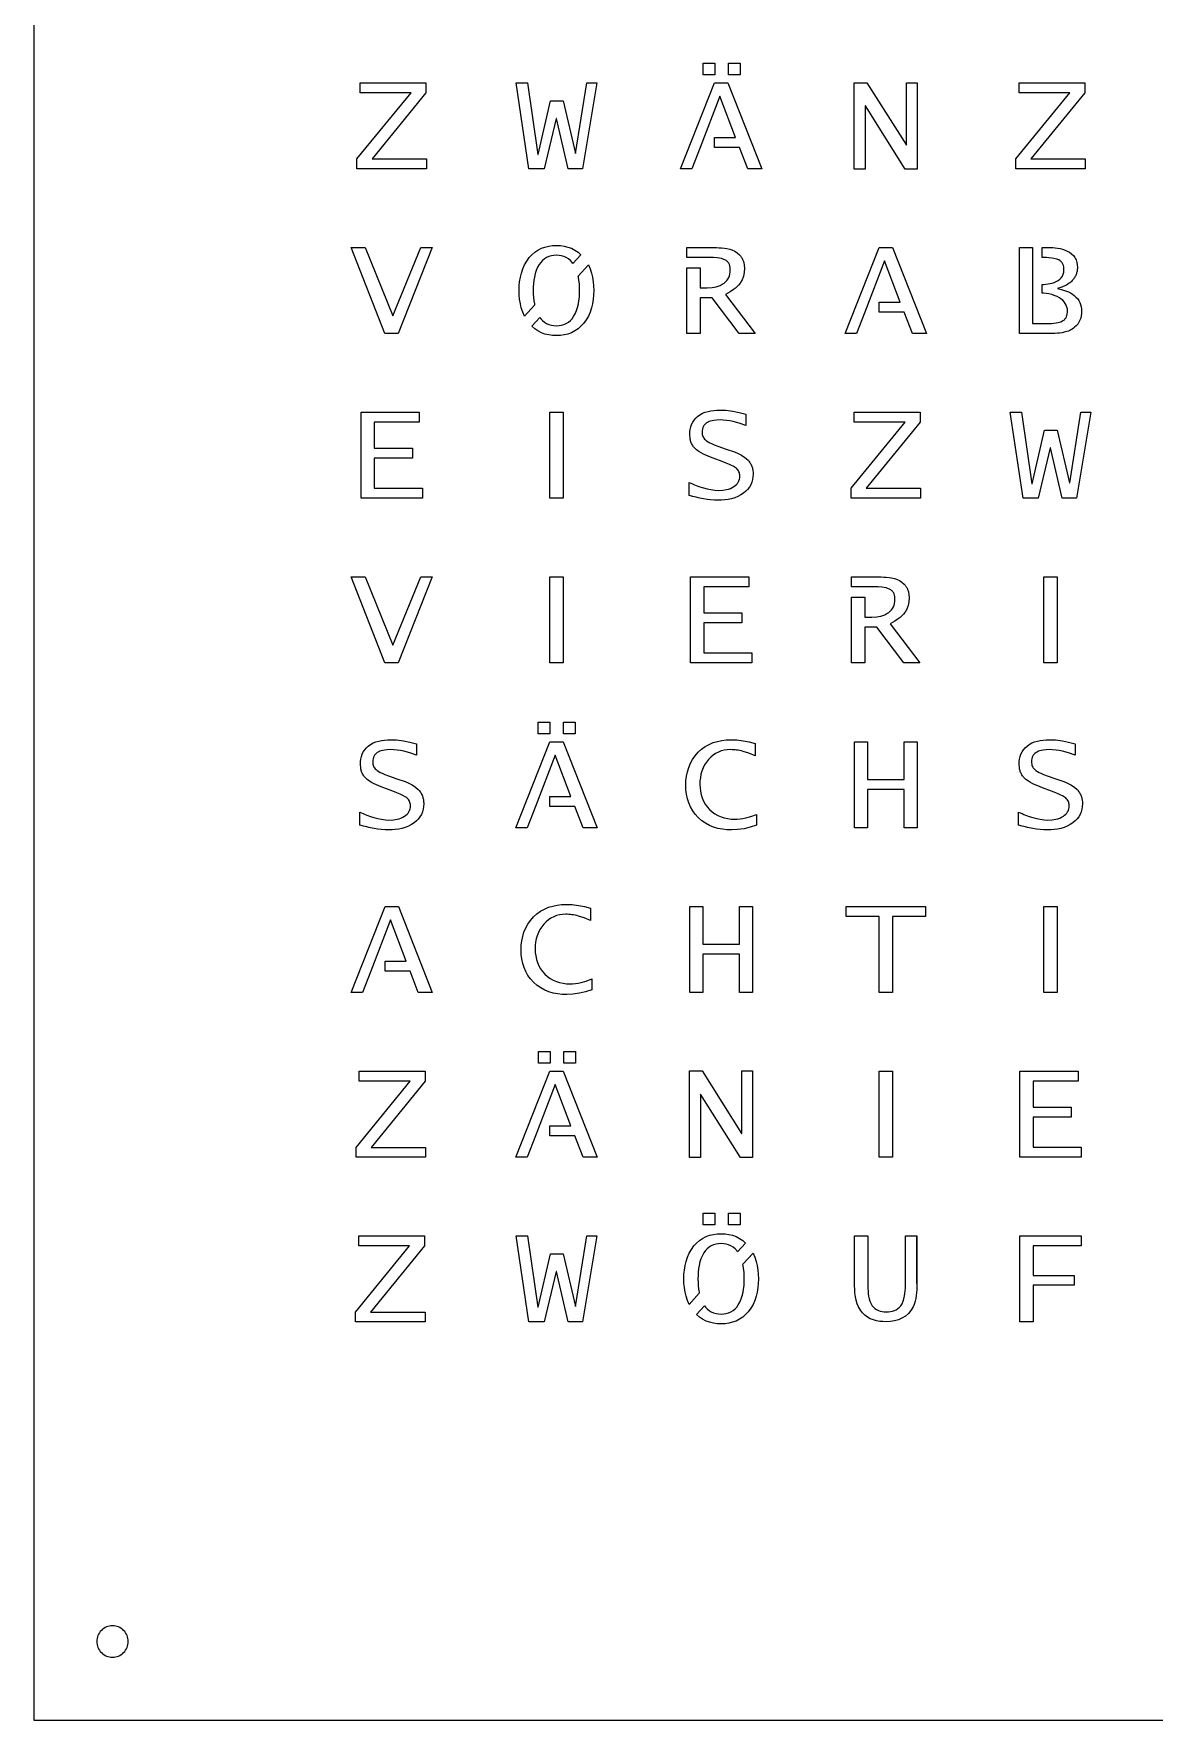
# Model space of a CAD drawing. Extents: x -337 to 6273, y 368 to 2065.
# Drawn here: x 648.7 to 862.1, y 1420 to 1741.2 of the extents above; entities that cross this region are included whole.
import ezdxf

# ---------------------------------------------------------------- set-up
doc = ezdxf.new("R2010")
doc.units = 0
doc.header["$LTSCALE"] = 100
doc.layers.add('EBENE_1', color=1, linetype='CONTINUOUS')

msp = doc.modelspace()

# ---------------------------------------------------------------- linework, layer by layer
at = {"layer": 'EBENE_1', "color": 7}
for points in [[(648.685608, 1869.973046), (648.685608, 1419.973046)], [(816.889435, 1503.149699), (816.889435, 1512.233295), (816.889435, 1503.149699), (816.887766, 1502.858844), (816.882939, 1502.583448), (816.874088, 1502.292115), (816.861917, 1502.017989), (816.820034, 1501.413652), (816.763933, 1500.892073), (816.668007, 1500.281377), (816.557168, 1499.78182), (816.365562, 1499.175273), (816.16083, 1498.72694), (815.732083, 1498.044377), (815.26138, 1497.479136), (814.683247, 1496.96325), (814.039064, 1496.54887), (813.362402, 1496.247342), (812.592986, 1496.028058), (811.875933, 1495.916672), (811.060596, 1495.876433), (810.398994, 1495.897067), (809.808962, 1495.954579), (809.158224, 1496.069948), (808.587255, 1496.226436), (807.980437, 1496.465554), (807.45334, 1496.752911), (806.945548, 1497.127145), (806.50362, 1497.563729), (806.108539, 1498.088469), (805.760578, 1498.718174), (805.518502, 1499.316888), (805.313891, 1500.019283), (805.185803, 1500.652787), (805.090923, 1501.376876), (805.044036, 1502.026831), (805.027237, 1502.75344), (805.027237, 1512.233295), (807.545397, 1512.233295), (807.545397, 1502.715093), (807.554027, 1502.196469), (807.578048, 1501.734185), (807.627464, 1501.212772), (807.693804, 1500.761276), (807.804826, 1500.242093), (807.934168, 1499.811924), (808.141802, 1499.319866), (808.369871, 1498.937852), (808.613479, 1498.640994), (808.89043, 1498.390551), (809.196712, 1498.186801), (809.548293, 1498.019018), (809.88883, 1497.906722), (810.279136, 1497.824094), (810.633984, 1497.783044), (811.035031, 1497.768249), (811.452744, 1497.78265), (811.822096, 1497.822583), (812.230662, 1497.903503), (812.585738, 1498.013175), (812.958347, 1498.180242), (813.279766, 1498.381968), (813.576802, 1498.637028), (813.834407, 1498.937852), (814.072114, 1499.322853), (814.288668, 1499.822861), (814.422665, 1500.259416), (814.537816, 1500.788845), (814.606238, 1501.248002), (814.657248, 1501.779757), (814.681953, 1502.250245), (814.690838, 1502.779005), (814.690838, 1512.233295), (816.889435, 1512.233295)], [(648.685608, 1419.973046), (1098.685608, 1419.973046)]]:
    msp.add_lwpolyline(points, dxfattribs=at)
for points in [[(776.181658, 1733.38359), (776.181658, 1735.594969), (778.393037, 1735.594969), (778.393037, 1733.38359), (776.181658, 1733.38359)], [(780.98345, 1733.38359), (780.98345, 1735.594969), (783.19483, 1735.594969), (783.19483, 1733.38359), (780.98345, 1733.38359)], [(717.129469, 1731.863955), (723.386522, 1731.863955), (723.386522, 1729.972139), (713.10936, 1717.355771), (723.488783, 1717.355771), (723.488783, 1715.463955), (710.24607, 1715.463955), (710.24607, 1717.355771), (720.536016, 1729.972139), (710.872415, 1729.972139), (710.872415, 1731.863955), (717.129469, 1731.863955)], [(742.996612, 1715.463955), (740.555147, 1731.863955), (742.702614, 1731.863955), (744.69669, 1718.237767), (744.741429, 1718.237767), (747.099808, 1728.399887), (749.528491, 1728.399887), (751.854913, 1718.391157), (751.88687, 1718.391157), (753.989598, 1731.863955), (755.906979, 1731.863955), (753.209863, 1715.463955), (750.474399, 1715.463955), (748.211889, 1725.089209), (748.186324, 1725.089209), (745.911032, 1715.463955), (742.996612, 1715.463955)], [(787.321745, 1715.463955), (784.655986, 1715.463955), (783.107701, 1719.567151), (778.314064, 1719.567151), (778.314064, 1721.452665), (782.35413, 1721.452665), (779.34544, 1729.294664), (775.612938, 1719.567151), (774.038688, 1715.463955), (771.867653, 1715.463955), (778.335619, 1731.863955), (780.85378, 1731.863955), (787.321745, 1715.463955)], [(804.963324, 1715.43839), (804.963324, 1731.88952), (807.35306, 1731.88952), (814.869793, 1719.973596), (814.895358, 1719.973596), (814.895358, 1731.88952), (816.953347, 1731.88952), (816.953347, 1715.43839), (814.627324, 1715.43839), (807.059661, 1727.464564), (807.021313, 1727.464564), (807.021313, 1715.43839), (804.963324, 1715.43839)], [(842.584014, 1731.863955), (848.841068, 1731.863955), (848.841068, 1729.972139), (838.563905, 1717.355771), (848.943328, 1717.355771), (848.943328, 1715.463955), (835.700616, 1715.463955), (835.700616, 1717.355771), (845.990561, 1729.972139), (836.32696, 1729.972139), (836.32696, 1731.863955), (842.584014, 1731.863955)], [(715.531651, 1684.100319), (709.165946, 1700.500319), (711.825913, 1700.500319), (717.065556, 1687.462127), (722.423638, 1700.500319), (724.568908, 1700.500319), (718.062594, 1684.100319), (715.531651, 1684.100319)], [(751.195837, 1697.666821), (750.879548, 1698.005831), (750.500821, 1698.320657), (750.095974, 1698.572667), (749.66265, 1698.765461), (749.187591, 1698.904179), (748.731241, 1698.978376), (748.224672, 1699.004762), (747.718394, 1698.978398), (747.262642, 1698.904295), (746.787923, 1698.76559), (746.355322, 1698.572863), (745.951239, 1698.320809), (745.573586, 1698.005956), (745.258482, 1697.666909), (744.958733, 1697.259945), (744.655353, 1696.731639), (744.385857, 1696.109994), (744.198717, 1695.533086), (744.0407, 1694.869643), (743.93992, 1694.269481), (743.865545, 1693.594489), (743.828034, 1692.982573), (743.814695, 1692.30671), (743.828002, 1691.629026), (743.865413, 1691.015695), (743.939656, 1690.338787), (744.040232, 1689.737302), (744.081405, 1689.540734), (742.145046, 1687.43606), (741.817503, 1688.175596), (741.54579, 1688.995383), (741.360795, 1689.774902), (741.225465, 1690.635985), (741.155203, 1691.433209), (741.130362, 1692.30671), (741.155267, 1693.178557), (741.225726, 1693.974562), (741.361285, 1694.833683), (741.546631, 1695.611915), (741.818462, 1696.429591), (742.146254, 1697.167931), (742.567968, 1697.899928), (743.055832, 1698.563764), (743.567785, 1699.119991), (744.10613, 1699.588084), (744.714877, 1700.002301), (745.366457, 1700.337434), (746.037613, 1700.586405), (746.768824, 1700.766254), (747.466119, 1700.862557), (748.231063, 1700.896578), (748.996304, 1700.86253), (749.693844, 1700.766152), (750.425037, 1700.586244), (751.096178, 1700.337211), (751.747635, 1700.002071), (752.356278, 1699.587866), (752.894474, 1699.119861), (751.361857, 1697.454025), (751.195837, 1697.666821)], [(818.685382, 1684.100319), (816.019623, 1684.100319), (814.471337, 1688.203514), (809.6777, 1688.203514), (809.6777, 1690.089029), (813.717767, 1690.089029), (810.709076, 1697.931028), (806.976574, 1688.203514), (805.402324, 1684.100319), (803.23129, 1684.100319), (809.699255, 1700.500319), (812.217416, 1700.500319), (818.685382, 1684.100319)], [(750.501164, 1686.280227), (750.879782, 1686.59503), (751.195949, 1686.933951), (751.497002, 1687.340693), (751.802282, 1687.869669), (752.073503, 1688.492884), (752.261613, 1689.071054), (752.420482, 1689.736537), (752.52169, 1690.338196), (752.596394, 1691.015269), (752.634041, 1691.628797), (752.647431, 1692.30671), (752.634004, 1692.982909), (752.596245, 1693.59511), (752.52139, 1694.270315), (752.419955, 1694.870686), (752.379537, 1695.061966), (754.316061, 1697.167555), (754.643791, 1696.429262), (754.915571, 1695.611645), (755.100894, 1694.833417), (755.236431, 1693.974302), (755.306868, 1693.178415), (755.331764, 1692.30671), (755.306915, 1691.433067), (755.23663, 1690.635725), (755.101279, 1689.774636), (754.916261, 1688.995113), (754.644495, 1688.175266), (754.31689, 1687.435683), (753.894636, 1686.701682), (753.406294, 1686.036874), (752.894341, 1685.480647), (752.355996, 1685.012554), (751.747249, 1684.598337), (751.095669, 1684.263203), (750.424513, 1684.014233), (749.693302, 1683.834384), (748.996007, 1683.738081), (748.231063, 1683.70406), (747.465822, 1683.738108), (746.768282, 1683.834486), (746.037089, 1684.014394), (745.365948, 1684.263427), (744.714491, 1684.598567), (744.105848, 1685.012772), (743.567652, 1685.480777), (745.096077, 1687.142638), (745.258593, 1686.933594), (745.573821, 1686.594457), (745.951583, 1686.279581), (746.355791, 1686.027526), (746.78832, 1685.834901), (747.262956, 1685.696273), (747.718567, 1685.622222), (748.224672, 1685.595876), (748.731414, 1685.62228), (749.187904, 1685.696528), (749.663046, 1685.835322), (750.096442, 1686.028219), (750.501164, 1686.280227)], [(711.032197, 1652.736682), (711.032197, 1669.136682), (722.11466, 1669.136682), (722.11466, 1667.244866), (713.550357, 1667.244866), (713.550357, 1662.272458), (720.810841, 1662.272458), (720.810841, 1660.380642), (713.550357, 1660.380642), (713.550357, 1654.628499), (722.702657, 1654.628499), (722.702657, 1652.736682), (711.032197, 1652.736682)], [(749.490143, 1652.754864), (746.971983, 1652.754864), (746.971983, 1669.118501), (749.490143, 1669.118501), (749.490143, 1652.754864)], [(811.220378, 1669.136682), (817.477432, 1669.136682), (817.477432, 1667.244866), (807.200269, 1654.628499), (817.579692, 1654.628499), (817.579692, 1652.736682), (804.33698, 1652.736682), (804.33698, 1654.628499), (814.626925, 1667.244866), (804.963324, 1667.244866), (804.963324, 1669.136682), (811.220378, 1669.136682)], [(837.087522, 1652.736682), (834.646056, 1669.136682), (836.793523, 1669.136682), (838.7876, 1655.510494), (838.832338, 1655.510494), (841.190717, 1665.672614), (843.6194, 1665.672614), (845.945822, 1655.663884), (845.977779, 1655.663884), (848.080507, 1669.136682), (849.997888, 1669.136682), (847.300772, 1652.736682), (844.565308, 1652.736682), (842.302798, 1662.361936), (842.277233, 1662.361936), (840.001941, 1652.736682), (837.087522, 1652.736682)], [(715.531651, 1621.373046), (709.165946, 1637.773046), (711.825913, 1637.773046), (717.065556, 1624.734854), (722.423638, 1637.773046), (724.568908, 1637.773046), (718.062594, 1621.373046), (715.531651, 1621.373046)], [(749.490143, 1621.391228), (746.971983, 1621.391228), (746.971983, 1637.754864), (749.490143, 1637.754864), (749.490143, 1621.391228)], [(773.759469, 1621.373046), (773.759469, 1637.773046), (784.841932, 1637.773046), (784.841932, 1635.88123), (776.27763, 1635.88123), (776.27763, 1630.908822), (783.538113, 1630.908822), (783.538113, 1629.017006), (776.27763, 1629.017006), (776.27763, 1623.264862), (785.429929, 1623.264862), (785.429929, 1621.373046), (773.759469, 1621.373046)], [(843.581052, 1621.391228), (841.062892, 1621.391228), (841.062892, 1637.754864), (843.581052, 1637.754864), (843.581052, 1621.391228)], [(744.769931, 1607.873602), (744.769931, 1610.084982), (746.981311, 1610.084982), (746.981311, 1607.873602), (744.769931, 1607.873602)], [(749.571724, 1607.873602), (749.571724, 1610.084982), (751.783104, 1610.084982), (751.783104, 1607.873602), (749.571724, 1607.873602)], [(755.958109, 1589.945773), (753.29235, 1589.945773), (751.744065, 1594.048969), (746.950428, 1594.048969), (746.950428, 1595.934483), (750.990494, 1595.934483), (747.981803, 1603.776483), (744.249301, 1594.048969), (742.675052, 1589.945773), (740.504017, 1589.945773), (746.971983, 1606.345773), (749.490143, 1606.345773), (755.958109, 1589.945773)], [(804.969715, 1589.945773), (804.969715, 1606.345773), (807.487876, 1606.345773), (807.487876, 1599.174768), (814.428796, 1599.174768), (814.428796, 1606.345773), (816.946956, 1606.345773), (816.946956, 1589.945773), (814.428796, 1589.945773), (814.428796, 1597.282952), (807.487876, 1597.282952), (807.487876, 1589.945773), (804.969715, 1589.945773)], [(724.594473, 1558.582137), (721.928714, 1558.582137), (720.380428, 1562.685333), (715.586791, 1562.685333), (715.586791, 1564.570847), (719.626858, 1564.570847), (716.618167, 1572.412846), (712.885665, 1562.685333), (711.311415, 1558.582137), (709.140381, 1558.582137), (715.608346, 1574.982137), (718.126507, 1574.982137), (724.594473, 1558.582137)], [(773.606079, 1558.582137), (773.606079, 1574.982137), (776.124239, 1574.982137), (776.124239, 1567.811132), (783.065159, 1567.811132), (783.065159, 1574.982137), (785.58332, 1574.982137), (785.58332, 1558.582137), (783.065159, 1558.582137), (783.065159, 1565.919315), (776.124239, 1565.919315), (776.124239, 1558.582137), (773.606079, 1558.582137)], [(809.692864, 1558.582137), (809.692864, 1573.090321), (803.391071, 1573.090321), (803.391071, 1574.982137), (818.5256, 1574.982137), (818.5256, 1573.090321), (812.211025, 1573.090321), (812.211025, 1558.582137), (809.692864, 1558.582137)], [(843.581052, 1558.600319), (841.062892, 1558.600319), (841.062892, 1574.963955), (843.581052, 1574.963955), (843.581052, 1558.600319)], [(744.834684, 1545.138886), (744.834684, 1547.350266), (747.046063, 1547.350266), (747.046063, 1545.138886), (744.834684, 1545.138886)], [(749.636477, 1545.138886), (749.636477, 1547.350266), (751.847856, 1547.350266), (751.847856, 1545.138886), (749.636477, 1545.138886)], [(716.867427, 1543.600319), (723.204704, 1543.600319), (723.204704, 1541.708503), (712.927541, 1529.092135), (723.306965, 1529.092135), (723.306965, 1527.200319), (710.064252, 1527.200319), (710.064252, 1529.092135), (720.354198, 1541.708503), (710.690597, 1541.708503), (710.690597, 1543.600319), (716.867427, 1543.600319)], [(755.958109, 1527.218501), (753.29235, 1527.218501), (751.744065, 1531.321696), (746.950428, 1531.321696), (746.950428, 1533.207211), (750.990494, 1533.207211), (747.981803, 1541.04921), (744.249301, 1531.321696), (742.675052, 1527.218501), (740.504017, 1527.218501), (746.971983, 1543.618501), (749.490143, 1543.618501), (755.958109, 1527.218501)], [(773.599688, 1527.192936), (773.599688, 1543.644066), (775.989424, 1543.644066), (783.506157, 1531.728141), (783.531722, 1531.728141), (783.531722, 1543.644066), (785.589711, 1543.644066), (785.589711, 1527.192936), (783.263688, 1527.192936), (775.696024, 1539.21911), (775.657677, 1539.21911), (775.657677, 1527.192936), (773.599688, 1527.192936)], [(812.217416, 1527.236682), (809.699255, 1527.236682), (809.699255, 1543.600319), (812.217416, 1543.600319), (812.217416, 1527.236682)], [(836.486742, 1527.218501), (836.486742, 1543.618501), (847.569205, 1543.618501), (847.569205, 1541.726685), (839.004903, 1541.726685), (839.004903, 1536.754276), (846.265386, 1536.754276), (846.265386, 1534.86246), (839.004903, 1534.86246), (839.004903, 1529.110317), (848.157202, 1529.110317), (848.157202, 1527.218501), (836.486742, 1527.218501)], [(776.179022, 1514.367356), (776.179022, 1516.578736), (778.390402, 1516.578736), (778.390402, 1514.367356), (776.179022, 1514.367356)], [(780.980815, 1514.367356), (780.980815, 1516.578736), (783.192195, 1516.578736), (783.192195, 1514.367356), (780.980815, 1514.367356)], [(716.867427, 1512.236682), (723.12448, 1512.236682), (723.12448, 1510.344866), (712.847318, 1497.728499), (723.226741, 1497.728499), (723.226741, 1495.836682), (709.984028, 1495.836682), (709.984028, 1497.728499), (720.273974, 1510.344866), (710.610373, 1510.344866), (710.610373, 1512.236682), (716.867427, 1512.236682)], [(742.996612, 1495.854864), (740.555147, 1512.254864), (742.702614, 1512.254864), (744.69669, 1498.628676), (744.741429, 1498.628676), (747.099808, 1508.790796), (749.528491, 1508.790796), (751.854913, 1498.782066), (751.88687, 1498.782066), (753.989598, 1512.254864), (755.906979, 1512.254864), (753.209863, 1495.854864), (750.474399, 1495.854864), (748.211889, 1505.480118), (748.186324, 1505.480118), (745.911032, 1495.854864), (742.996612, 1495.854864)], [(782.559473, 1509.421366), (782.243184, 1509.760376), (781.864458, 1510.075203), (781.459611, 1510.327212), (781.026287, 1510.520007), (780.551228, 1510.658725), (780.094878, 1510.732922), (779.588308, 1510.759307), (779.08203, 1510.732943), (778.626279, 1510.658841), (778.151559, 1510.520136), (777.718958, 1510.327409), (777.314876, 1510.075354), (776.937222, 1509.760501), (776.622118, 1509.421455), (776.322369, 1509.01449), (776.018989, 1508.486185), (775.749493, 1507.86454), (775.562353, 1507.287632), (775.404337, 1506.624189), (775.303556, 1506.024027), (775.229181, 1505.349035), (775.19167, 1504.737118), (775.178331, 1504.061256), (775.191638, 1503.383572), (775.22905, 1502.77024), (775.303292, 1502.093332), (775.403868, 1501.491847), (775.445042, 1501.295279), (773.508682, 1499.190606), (773.18114, 1499.930142), (772.909426, 1500.749928), (772.724431, 1501.529448), (772.589102, 1502.39053), (772.518839, 1503.187754), (772.493998, 1504.061256), (772.518903, 1504.933102), (772.589363, 1505.729108), (772.724921, 1506.588228), (772.910267, 1507.36646), (773.182098, 1508.184136), (773.509891, 1508.922476), (773.931604, 1509.654474), (774.419468, 1510.318309), (774.931422, 1510.874536), (775.469766, 1511.342629), (776.078514, 1511.756846), (776.730093, 1512.09198), (777.401249, 1512.34095), (778.132461, 1512.520799), (778.829755, 1512.617102), (779.594699, 1512.651123), (780.35994, 1512.617075), (781.05748, 1512.520697), (781.788673, 1512.34079), (782.459814, 1512.091757), (783.111272, 1511.756617), (783.719914, 1511.342411), (784.258111, 1510.874407), (782.725494, 1509.20857), (782.559473, 1509.421366)], [(836.486742, 1495.854864), (836.486742, 1512.254864), (848.157202, 1512.254864), (848.157202, 1510.363048), (839.004903, 1510.363048), (839.004903, 1504.713165), (846.815035, 1504.713165), (846.815035, 1502.821349), (839.004903, 1502.821349), (839.004903, 1495.854864), (836.486742, 1495.854864)], [(781.8648, 1498.034773), (782.243419, 1498.349576), (782.559585, 1498.688496), (782.860639, 1499.095238), (783.165918, 1499.624214), (783.43714, 1500.247429), (783.62525, 1500.825599), (783.784118, 1501.491083), (783.885326, 1502.092741), (783.96003, 1502.769815), (783.997677, 1503.383343), (784.011067, 1504.061256), (783.997641, 1504.737454), (783.959882, 1505.349655), (783.885026, 1506.02486), (783.783591, 1506.625232), (783.743173, 1506.816512), (785.679698, 1508.922101), (786.007428, 1508.183808), (786.279207, 1507.36619), (786.46453, 1506.587962), (786.600067, 1505.728848), (786.670504, 1504.93296), (786.695401, 1504.061256), (786.670551, 1503.187612), (786.600266, 1502.39027), (786.464915, 1501.529181), (786.279897, 1500.749658), (786.008132, 1499.929812), (785.680526, 1499.190228), (785.258273, 1498.456227), (784.769931, 1497.791419), (784.257977, 1497.235192), (783.719633, 1496.767099), (783.110885, 1496.352882), (782.459305, 1496.017749), (781.78815, 1495.768778), (781.056938, 1495.58893), (780.359644, 1495.492626), (779.594699, 1495.458606), (778.829459, 1495.492654), (778.131918, 1495.589031), (777.400726, 1495.768939), (776.729585, 1496.017972), (776.078127, 1496.353112), (775.469485, 1496.767317), (774.931288, 1497.235322), (776.459713, 1498.897183), (776.62223, 1498.688139), (776.937457, 1498.349003), (777.315219, 1498.034126), (777.719427, 1497.782071), (778.151957, 1497.589447), (778.626593, 1497.450818), (779.082203, 1497.376767), (779.588308, 1497.350422), (780.09505, 1497.376825), (780.551541, 1497.451073), (781.026683, 1497.589867), (781.460078, 1497.782764), (781.8648, 1498.034773)]]:
    msp.add_lwpolyline(points, close=True, dxfattribs=at)
for points in [[(777.881499, 1690.926196), (775.606207, 1690.926196), (775.606207, 1684.100319), (773.082734, 1684.100319), (773.082734, 1696.621705), (775.606207, 1696.621705), (775.606207, 1692.818012), (776.935591, 1692.818012), (777.861671, 1692.86965), (778.622897, 1693.006765), (779.047074, 1693.132596), (779.426168, 1693.283459), (779.812426, 1693.484317), (780.156792, 1693.714787), (780.435269, 1693.948724), (780.668482, 1694.192527), (780.881414, 1694.476129), (781.052553, 1694.777048), (781.183022, 1695.094709), (781.276877, 1695.439423), (781.327636, 1695.771461), (781.345568, 1696.13608), (781.334891, 1696.435963), (781.305549, 1696.697377), (781.24448, 1696.99048), (781.162154, 1697.23979), (781.033613, 1697.502334, 0.041184), (780.878509, 1697.722622, 0.043664), (780.683278, 1697.918767, 0.042429), (780.45079, 1698.08322, 0.042304), (780.134663, 1698.234483), (779.665954, 1698.380188), (779.299404, 1698.456963), (778.836626, 1698.524157), (778.114455, 1698.584433), (777.152895, 1698.608503), (775.606207, 1698.608503), (773.088047, 1698.608503), (773.088047, 1700.500319), (777.676979, 1700.500319), (778.211195, 1700.495954), (778.684586, 1700.483851), (779.226292, 1700.458429), (779.68881, 1700.424524), (780.243775, 1700.364409), (780.685801, 1700.295739), (781.263883, 1700.163242), (781.652349, 1700.027365), (782.192982, 1699.76695), (782.636407, 1699.483005), (783.076819, 1699.101761, -0.042775), (783.423303, 1698.68375, -0.043941), (783.695809, 1698.206466, -0.041965), (783.891527, 1697.665395), (783.993028, 1697.146967), (784.029902, 1696.550514), (783.980138, 1695.744951), (783.844302, 1695.054024, -0.043727), (783.57627, 1694.324848, -0.04638), (783.204429, 1693.693616), (782.946741, 1693.370948), (782.623941, 1693.035436), (782.314633, 1692.760153), (781.948065, 1692.474032), (781.287879, 1692.033891), (780.444599, 1691.565323), (786.106665, 1684.100319), (783.058429, 1684.100319), (777.881499, 1690.926196)], [(844.852985, 1695.813328), (844.884872, 1696.243733), (844.87258, 1696.54369), (844.838923, 1696.803446), (844.768845, 1697.093293), (844.674038, 1697.33903, 0.041883), (844.530988, 1697.588015, 0.043934), (844.35607, 1697.798655, 0.042899), (844.149689, 1697.973985), (843.900616, 1698.122766, 0.040387), (843.544408, 1698.264094), (842.980272, 1698.404417), (842.560514, 1698.473246), (842.023275, 1698.533867), (841.581327, 1698.567277), (841.059097, 1698.5924), (840.755114, 1698.603073), (840.755114, 1700.497822), (841.689236, 1700.500319), (842.762156, 1700.463717), (843.639457, 1700.367105), (844.149463, 1700.274465), (844.596444, 1700.164922), (845.090713, 1700.004607), (845.511604, 1699.825857), (845.962312, 1699.574689), (846.333631, 1699.300798), (846.687166, 1698.949919, -0.04114), (846.968273, 1698.562703, -0.040138), (847.180569, 1698.140043), (847.334069, 1697.660627), (847.412858, 1697.208047), (847.44138, 1696.691122, -0.045085), (847.376781, 1695.976162, -0.048713), (847.194663, 1695.336973, -0.049106), (846.890786, 1694.74324, -0.045776), (846.450733, 1694.179352, -0.044137), (845.883716, 1693.673529, -0.040199), (845.177033, 1693.230621), (844.500125, 1692.930686), (843.683313, 1692.677404), (844.594261, 1692.453388), (845.34022, 1692.199949), (845.755759, 1692.021673), (846.122047, 1691.835619), (846.507413, 1691.602076), (846.83969, 1691.359477), (847.172111, 1691.063022), (847.451299, 1690.75318), (847.702101, 1690.398701), (847.904388, 1690.021524), (848.056756, 1689.628485), (848.166567, 1689.201837), (848.225781, 1688.792599), (848.24668, 1688.344122), (848.227695, 1687.894219), (848.174175, 1687.486527), (848.072639, 1687.054457), (847.932665, 1686.661915), (847.739896, 1686.275076), (847.502616, 1685.918525), (847.229079, 1685.600299), (846.904513, 1685.301878, -0.124507), (844.923219, 1684.336796), (844.552312, 1684.270069), (844.035849, 1684.205881), (843.632956, 1684.170713), (843.140921, 1684.140153), (842.356348, 1684.111538), (841.344108, 1684.100319), (836.397264, 1684.100319), (836.397264, 1700.500319), (838.915425, 1700.500319), (838.915425, 1693.406009), (838.915425, 1685.992135), (841.190717, 1685.992135), (841.655581, 1685.996856), (842.066606, 1686.009927), (842.537702, 1686.03748), (842.938694, 1686.074205), (843.419591, 1686.139498), (843.801108, 1686.214097), (844.292004, 1686.356304), (844.622829, 1686.503437), (844.861214, 1686.658699, 0.041793), (845.059722, 1686.83986, 0.042011), (845.225635, 1687.052077), (845.361654, 1687.301132), (845.451781, 1687.545037), (845.518342, 1687.830578), (845.550604, 1688.08747), (845.562346, 1688.38247), (845.536244, 1688.783259), (845.462112, 1689.148722), (845.331382, 1689.511861), (845.146629, 1689.853418), (844.925236, 1690.151467), (844.644707, 1690.440916), (844.362232, 1690.672698), (844.02205, 1690.900631), (843.566246, 1691.144904), (843.042073, 1691.361091), (842.550998, 1691.514996), (841.995226, 1691.644412), (840.985608, 1691.773046), (840.75525, 1691.773742), (840.75525, 1693.473742), (840.985608, 1693.473046), (841.428582, 1693.493668), (841.857014, 1693.554212), (842.235083, 1693.625796), (842.658044, 1693.730976), (843.019957, 1693.847753), (843.424351, 1694.017516), (843.755792, 1694.199823), (844.103347, 1694.45545, 0.041938), (844.373196, 1694.729244, 0.047591), (844.602815, 1695.065452, 0.047506), (844.765074, 1695.439642, 0.041602), (844.852985, 1695.813328)], [(784.317848, 1668.753206), (784.317848, 1666.567392), (783.028218, 1667.018938), (781.894779, 1667.328255), (781.247827, 1667.462541), (780.647509, 1667.556185), (779.990068, 1667.620773), (779.383787, 1667.641125), (778.74277, 1667.618691), (778.219317, 1667.559517), (777.580465, 1667.415255, 0.042851), (777.103991, 1667.227889), (776.837454, 1667.074776), (776.617613, 1666.907466), (776.410642, 1666.695426, 0.040795), (776.245622, 1666.460725), (776.12234, 1666.207309), (776.033044, 1665.919541), (775.987374, 1665.648982), (775.970849, 1665.340268, 0.045664), (776.011755, 1664.893309, 0.052241), (776.122853, 1664.516779, 0.057912), (776.322188, 1664.157892, 0.055266), (776.609976, 1663.838319), (776.830969, 1663.663459), (777.151602, 1663.458557), (777.413584, 1663.315568), (777.741127, 1663.156551), (778.272222, 1662.929786), (778.974746, 1662.668717), (780.585346, 1662.106285), (782.119251, 1661.582201), (782.865112, 1661.283535), (783.4779, 1660.968994), (784.139979, 1660.522925), (784.651035, 1660.056114, -0.048368), (785.113631, 1659.453932, -0.050395), (785.435736, 1658.799996, -0.046953), (785.619415, 1658.118154, -0.042351), (785.68558, 1657.338397), (785.65759, 1656.788997), (785.578222, 1656.287505), (785.43283, 1655.770505), (785.230253, 1655.291695), (784.968074, 1654.842606), (784.641129, 1654.416614), (784.287122, 1654.0529), (783.864068, 1653.701764), (783.340173, 1653.353447), (782.756484, 1653.050299), (782.181408, 1652.820712), (781.541212, 1652.629509), (780.939278, 1652.5008), (780.273946, 1652.406518), (779.659754, 1652.357681), (778.987529, 1652.340424), (778.350274, 1652.359248), (777.598774, 1652.422544), (776.952613, 1652.505413), (776.219365, 1652.62554), (775.886817, 1652.687915), (775.536071, 1652.758486), (775.204126, 1652.829475), (774.855747, 1652.90807), (774.208435, 1653.064309), (773.503819, 1653.247984), (773.503819, 1655.74058), (773.843325, 1655.590276), (774.169311, 1655.451032), (774.513227, 1655.309817), (774.842311, 1655.180472), (775.562298, 1654.918864), (776.213199, 1654.71046), (776.961904, 1654.50877), (777.62376, 1654.369991), (778.39875, 1654.263987), (779.064224, 1654.23224), (779.910948, 1654.274026), (780.60985, 1654.385165), (781.002807, 1654.487785), (781.353558, 1654.610427), (781.718921, 1654.77721), (782.042556, 1654.967236), (782.293722, 1655.151171), (782.502817, 1655.339562), (782.704365, 1655.568767), (782.864464, 1655.807168), (782.993524, 1656.071683), (783.085443, 1656.354989), (783.136606, 1656.635067), (783.154637, 1656.942138, 0.046553), (783.112547, 1657.393223, 0.053921), (782.99919, 1657.76787, 0.060677), (782.793616, 1658.124626, 0.057849), (782.496336, 1658.437696), (782.255638, 1658.615176), (781.863633, 1658.847737), (781.56673, 1659.000359), (781.184451, 1659.178982), (780.586058, 1659.432484), (779.780046, 1659.741515), (778.092751, 1660.355077), (777.597931, 1660.544826), (777.158686, 1660.725431), (776.669181, 1660.94333), (776.248783, 1661.148136), (775.768938, 1661.408372), (775.379503, 1661.648285), (774.925608, 1661.977602), (774.596726, 1662.272458, -0.055874), (774.154195, 1662.830447, -0.055167), (773.841351, 1663.480313, -0.045584), (773.679142, 1664.122731), (773.618861, 1664.892879), (773.639747, 1665.400228), (773.698484, 1665.858339), (773.810935, 1666.346716), (773.965612, 1666.787771), (774.181305, 1667.225746), (774.446244, 1667.626245), (774.754835, 1667.984995), (775.12081, 1668.3186), (775.564096, 1668.633939), (776.069457, 1668.909028), (776.563659, 1669.112339), (777.123901, 1669.282403), (777.643947, 1669.394122), (778.226202, 1669.476286), (778.758134, 1669.518086), (779.34544, 1669.532941), (780.518311, 1669.481422), (781.855401, 1669.312011), (783.018887, 1669.083772), (784.317848, 1668.753206)], [(809.245136, 1628.198923), (806.969844, 1628.198923), (806.969844, 1621.373046), (804.44637, 1621.373046), (804.44637, 1633.894432), (806.969844, 1633.894432), (806.969844, 1630.090739), (808.299228, 1630.090739), (809.225308, 1630.142377), (809.986533, 1630.279493), (810.41071, 1630.405323), (810.789804, 1630.556186), (811.176062, 1630.757044), (811.520428, 1630.987514), (811.798905, 1631.221451), (812.032119, 1631.465254), (812.24505, 1631.748857), (812.41619, 1632.049775), (812.546659, 1632.367436), (812.640513, 1632.71215), (812.691272, 1633.044188), (812.709204, 1633.408807), (812.698528, 1633.708691), (812.669186, 1633.970105), (812.608117, 1634.263208), (812.525791, 1634.512517), (812.397249, 1634.775061, 0.041184), (812.242145, 1634.99535, 0.043664), (812.046914, 1635.191494, 0.042429), (811.814427, 1635.355948, 0.042304), (811.498299, 1635.50721), (811.02959, 1635.652915), (810.66304, 1635.729691), (810.200262, 1635.796884), (809.478092, 1635.857161), (808.516531, 1635.88123), (806.969844, 1635.88123), (804.451683, 1635.88123), (804.451683, 1637.773046), (809.040615, 1637.773046), (809.574831, 1637.768681), (810.048222, 1637.756578), (810.589928, 1637.731157), (811.052446, 1637.697252), (811.607411, 1637.637136), (812.049438, 1637.568466), (812.627519, 1637.435969), (813.015985, 1637.300092), (813.556618, 1637.039677), (814.000043, 1636.755732), (814.440455, 1636.374488, -0.042775), (814.78694, 1635.956477, -0.043941), (815.059445, 1635.479193, -0.041965), (815.255163, 1634.938123), (815.356665, 1634.419694), (815.393538, 1633.823241), (815.343774, 1633.017678), (815.207939, 1632.326751, -0.043727), (814.939906, 1631.597575, -0.04638), (814.568065, 1630.966343), (814.310377, 1630.643675), (813.987578, 1630.308163), (813.678269, 1630.03288), (813.311702, 1629.746759), (812.651515, 1629.306618), (811.808235, 1628.83805), (817.470301, 1621.373046), (814.422065, 1621.373046), (809.245136, 1628.198923)], [(721.590575, 1605.962297), (721.590575, 1603.776483), (720.300946, 1604.228029), (719.167506, 1604.537346), (718.520555, 1604.671631), (717.920237, 1604.765276), (717.262795, 1604.829864), (716.656515, 1604.850216), (716.015498, 1604.827782), (715.492044, 1604.768608), (714.853192, 1604.624346, 0.042851), (714.376718, 1604.436979), (714.110181, 1604.283867), (713.89034, 1604.116557), (713.683369, 1603.904517, 0.040795), (713.518349, 1603.669816), (713.395067, 1603.4164), (713.305771, 1603.128632), (713.260102, 1602.858072), (713.243576, 1602.549359, 0.045664), (713.284482, 1602.1024, 0.052241), (713.39558, 1601.72587, 0.057912), (713.594915, 1601.366983, 0.055266), (713.882703, 1601.04741), (714.103697, 1600.87255), (714.424329, 1600.667647), (714.686312, 1600.524659), (715.013855, 1600.365642), (715.544949, 1600.138877), (716.247473, 1599.877808), (717.858074, 1599.315376), (719.391978, 1598.791292), (720.13784, 1598.492626), (720.750628, 1598.178085), (721.412707, 1597.732016), (721.923762, 1597.265205, -0.048368), (722.386358, 1596.663023, -0.050395), (722.708463, 1596.009087, -0.046953), (722.892142, 1595.327245, -0.042351), (722.958307, 1594.547488), (722.930317, 1593.998088), (722.85095, 1593.496596), (722.705557, 1592.979596), (722.50298, 1592.500785), (722.240801, 1592.051697), (721.913856, 1591.625705), (721.559849, 1591.261991), (721.136795, 1590.910855), (720.6129, 1590.562538), (720.029211, 1590.25939), (719.454135, 1590.029803), (718.813939, 1589.8386), (718.212005, 1589.709891), (717.546673, 1589.615609), (716.932481, 1589.566772), (716.260256, 1589.549515), (715.623001, 1589.568339), (714.871501, 1589.631635), (714.22534, 1589.714504), (713.492092, 1589.834631), (713.159544, 1589.897006), (712.808798, 1589.967577), (712.476853, 1590.038566), (712.128475, 1590.11716), (711.481162, 1590.273399), (710.776546, 1590.457075), (710.776546, 1592.94967), (711.116052, 1592.799367), (711.442038, 1592.660123), (711.785954, 1592.518908), (712.115039, 1592.389563), (712.835025, 1592.127955), (713.485926, 1591.919551), (714.234632, 1591.717861), (714.896487, 1591.579081), (715.671477, 1591.473078), (716.336951, 1591.441331), (717.183675, 1591.483116), (717.882578, 1591.594256), (718.275534, 1591.696876), (718.626285, 1591.819518), (718.991649, 1591.986301), (719.315283, 1592.176327), (719.566449, 1592.360262), (719.775544, 1592.548653), (719.977092, 1592.777858), (720.137191, 1593.016259), (720.266251, 1593.280774), (720.35817, 1593.56408), (720.409333, 1593.844158), (720.427364, 1594.151229, 0.046553), (720.385275, 1594.602314, 0.053921), (720.271917, 1594.976961, 0.060677), (720.066344, 1595.333717, 0.057849), (719.769063, 1595.646787), (719.528365, 1595.824266), (719.136361, 1596.056828), (718.839458, 1596.20945), (718.457178, 1596.388073), (717.858785, 1596.641575), (717.052773, 1596.950606), (715.365478, 1597.564168), (714.870658, 1597.753917), (714.431414, 1597.934522), (713.941908, 1598.152421), (713.52151, 1598.357227), (713.041666, 1598.617463), (712.65223, 1598.857376), (712.198335, 1599.186693), (711.869453, 1599.481549, -0.055874), (711.426922, 1600.039538, -0.055167), (711.114079, 1600.689404, -0.045584), (710.951869, 1601.331822), (710.891589, 1602.10197), (710.912474, 1602.609319), (710.971211, 1603.06743), (711.083662, 1603.555807), (711.238339, 1603.996862), (711.454032, 1604.434837), (711.718971, 1604.835336), (712.027562, 1605.194086), (712.393537, 1605.527691), (712.836823, 1605.84303), (713.342185, 1606.118119), (713.836387, 1606.321429), (714.396628, 1606.491494), (714.916675, 1606.603213), (715.498929, 1606.685376), (716.030861, 1606.727177), (716.618167, 1606.742032), (717.791038, 1606.690513), (719.128128, 1606.521102), (720.291615, 1606.292863), (721.590575, 1605.962297)], [(786.324707, 1590.457075), (785.105739, 1590.067871), (783.977759, 1589.797893), (782.7212, 1589.609089), (781.556819, 1589.549515), (780.658331, 1589.581953), (779.83565, 1589.673955), (778.961987, 1589.847526), (778.162218, 1590.086432), (777.354055, 1590.420926), (776.608171, 1590.829394), (775.909116, 1591.319648), (775.255027, 1591.895111), (774.672958, 1592.531327), (774.178478, 1593.207167), (773.760248, 1593.937336), (773.418762, 1594.724706), (773.172237, 1595.511154), (772.993435, 1596.368216), (772.898238, 1597.17835), (772.864692, 1598.062687), (772.898018, 1598.958705), (772.992673, 1599.780768), (773.170191, 1600.65016), (773.414915, 1601.448936), (773.754269, 1602.250601), (774.169517, 1602.994474), (774.662603, 1603.686965), (775.242244, 1604.338914), (775.885026, 1604.922934), (776.566202, 1605.419054), (777.302409, 1605.839704), (778.094432, 1606.183005), (778.886883, 1606.431668), (779.748801, 1606.61191), (780.564921, 1606.708149), (781.454559, 1606.742032), (782.584722, 1606.693598), (783.806431, 1606.540077), (784.913453, 1606.318766), (786.107404, 1606.000645), (786.107404, 1603.687005), (784.899559, 1604.182661), (783.801564, 1604.523514, 0.030009), (782.533145, 1604.772704, 0.033509), (781.377864, 1604.850216), (780.765586, 1604.821911), (780.200543, 1604.741128), (779.61748, 1604.594182), (779.072997, 1604.389678), (778.551828, 1604.122025), (778.055487, 1603.790152), (777.616661, 1603.421606), (777.191582, 1602.983965), (776.789215, 1602.477023), (776.445205, 1601.938618), (776.16017, 1601.372443), (775.926528, 1600.763686), (775.758782, 1600.162744), (775.637085, 1599.511814), (775.571898, 1598.896117), (775.549025, 1598.22886), (775.575564, 1597.546997), (775.651122, 1596.919274), (775.791436, 1596.259929), (775.985368, 1595.650471), (776.250211, 1595.045323), (776.575291, 1594.47901), (776.955098, 1593.957024), (777.402494, 1593.460972), (777.898647, 1593.013494), (778.420746, 1592.63363), (778.987131, 1592.308545), (779.592363, 1592.043708), (780.201814, 1591.849818), (780.861152, 1591.709542), (781.488712, 1591.634027), (782.170381, 1591.607504), (782.675925, 1591.625505), (783.235599, 1591.68346), (783.73742, 1591.765078), (784.286261, 1591.88256), (785.230631, 1592.144453), (786.324707, 1592.527847), (786.324707, 1590.457075)], [(847.045121, 1605.962297), (847.045121, 1603.776483), (845.755491, 1604.228029), (844.622052, 1604.537346), (843.9751, 1604.671631), (843.374782, 1604.765276), (842.717341, 1604.829864), (842.11106, 1604.850216), (841.470043, 1604.827782), (840.94659, 1604.768608), (840.307738, 1604.624346, 0.042851), (839.831264, 1604.436979), (839.564726, 1604.283867), (839.344886, 1604.116557), (839.137914, 1603.904517, 0.040795), (838.972895, 1603.669816), (838.849613, 1603.4164), (838.760317, 1603.128632), (838.714647, 1602.858072), (838.698122, 1602.549359, 0.045664), (838.739027, 1602.1024, 0.052241), (838.850126, 1601.72587, 0.057912), (839.049461, 1601.366983, 0.055266), (839.337249, 1601.04741), (839.558242, 1600.87255), (839.878875, 1600.667647), (840.140857, 1600.524659), (840.4684, 1600.365642), (840.999495, 1600.138877), (841.702019, 1599.877808), (843.312619, 1599.315376), (844.846524, 1598.791292), (845.592385, 1598.492626), (846.205173, 1598.178085), (846.867252, 1597.732016), (847.378308, 1597.265205, -0.048368), (847.840904, 1596.663023, -0.050395), (848.163008, 1596.009087, -0.046953), (848.346687, 1595.327245, -0.042351), (848.412853, 1594.547488), (848.384863, 1593.998088), (848.305495, 1593.496596), (848.160102, 1592.979596), (847.957526, 1592.500785), (847.695347, 1592.051697), (847.368401, 1591.625705), (847.014395, 1591.261991), (846.591341, 1590.910855), (846.067446, 1590.562538), (845.483757, 1590.25939), (844.908681, 1590.029803), (844.268485, 1589.8386), (843.66655, 1589.709891), (843.001218, 1589.615609), (842.387027, 1589.566772), (841.714801, 1589.549515), (841.077547, 1589.568339), (840.326047, 1589.631635), (839.679885, 1589.714504), (838.946637, 1589.834631), (838.614089, 1589.897006), (838.263344, 1589.967577), (837.931398, 1590.038566), (837.58302, 1590.11716), (836.935707, 1590.273399), (836.231091, 1590.457075), (836.231091, 1592.94967), (836.570597, 1592.799367), (836.896584, 1592.660123), (837.2405, 1592.518908), (837.569584, 1592.389563), (838.28957, 1592.127955), (838.940471, 1591.919551), (839.689177, 1591.717861), (840.351033, 1591.579081), (841.126023, 1591.473078), (841.791497, 1591.441331), (842.63822, 1591.483116), (843.337123, 1591.594256), (843.730079, 1591.696876), (844.08083, 1591.819518), (844.446194, 1591.986301), (844.769829, 1592.176327), (845.020995, 1592.360262), (845.23009, 1592.548653), (845.431638, 1592.777858), (845.591737, 1593.016259), (845.720797, 1593.280774), (845.812716, 1593.56408), (845.863878, 1593.844158), (845.88191, 1594.151229, 0.046553), (845.83982, 1594.602314, 0.053921), (845.726463, 1594.976961, 0.060677), (845.520889, 1595.333717, 0.057849), (845.223609, 1595.646787), (844.98291, 1595.824266), (844.590906, 1596.056828), (844.294003, 1596.20945), (843.911724, 1596.388073), (843.313331, 1596.641575), (842.507319, 1596.950606), (840.820024, 1597.564168), (840.325203, 1597.753917), (839.885959, 1597.934522), (839.396454, 1598.152421), (838.976056, 1598.357227), (838.496211, 1598.617463), (838.106776, 1598.857376), (837.652881, 1599.186693), (837.323999, 1599.481549, -0.055874), (836.881467, 1600.039538, -0.055167), (836.568624, 1600.689404, -0.045584), (836.406415, 1601.331822), (836.346134, 1602.10197), (836.367019, 1602.609319), (836.425756, 1603.06743), (836.538208, 1603.555807), (836.692885, 1603.996862), (836.908578, 1604.434837), (837.173516, 1604.835336), (837.482108, 1605.194086), (837.848083, 1605.527691), (838.291369, 1605.84303), (838.79673, 1606.118119), (839.290932, 1606.321429), (839.851174, 1606.491494), (840.37122, 1606.603213), (840.953475, 1606.685376), (841.485407, 1606.727177), (842.072713, 1606.742032), (843.245583, 1606.690513), (844.582674, 1606.521102), (845.74616, 1606.292863), (847.045121, 1605.962297)], [(754.961071, 1559.093439), (753.742102, 1558.704235), (752.614122, 1558.434257), (751.357564, 1558.245452), (750.193183, 1558.185878), (749.294695, 1558.218316), (748.472013, 1558.310319), (747.59835, 1558.48389), (746.798581, 1558.722796), (745.990419, 1559.05729), (745.244535, 1559.465758), (744.545479, 1559.956011), (743.89139, 1560.531475), (743.309322, 1561.16769), (742.814842, 1561.843531), (742.396612, 1562.5737), (742.055126, 1563.36107), (741.8086, 1564.147518), (741.629798, 1565.004579), (741.534602, 1565.814714), (741.501055, 1566.699051), (741.534382, 1567.595069), (741.629037, 1568.417131), (741.806554, 1569.286524), (742.051279, 1570.0853), (742.390632, 1570.886965), (742.805881, 1571.630837), (743.298966, 1572.323329), (743.878608, 1572.975278), (744.521389, 1573.559297), (745.202565, 1574.055418), (745.938772, 1574.476068), (746.730796, 1574.819368), (747.523247, 1575.068031), (748.385165, 1575.248274), (749.201285, 1575.344513), (750.090923, 1575.378396), (751.221086, 1575.329961), (752.442794, 1575.17644), (753.549816, 1574.955129), (754.743768, 1574.637008), (754.743768, 1572.323368), (753.535922, 1572.819025), (752.437927, 1573.159878, 0.030009), (751.169509, 1573.409067, 0.033509), (750.014227, 1573.48658), (749.401949, 1573.458274), (748.836907, 1573.377492), (748.253843, 1573.230545), (747.709361, 1573.026041), (747.188192, 1572.758389), (746.69185, 1572.426516), (746.253025, 1572.05797), (745.827945, 1571.620329), (745.425578, 1571.113386), (745.081568, 1570.574982), (744.796534, 1570.008806), (744.562892, 1569.400049), (744.395145, 1568.799108), (744.273448, 1568.148177), (744.208262, 1567.53248), (744.185389, 1566.865224), (744.211928, 1566.183361), (744.287485, 1565.555637), (744.4278, 1564.896292), (744.621732, 1564.286835), (744.886575, 1563.681686), (745.211654, 1563.115374), (745.591462, 1562.593387), (746.038857, 1562.097336), (746.535011, 1561.649858), (747.05711, 1561.269993), (747.623494, 1560.944909), (748.228726, 1560.680072), (748.838177, 1560.486182), (749.497516, 1560.345906), (750.125076, 1560.270391), (750.806745, 1560.243867), (751.312289, 1560.261869), (751.871963, 1560.319824), (752.373784, 1560.401441), (752.922624, 1560.518923), (753.866995, 1560.780817), (754.961071, 1561.16421), (754.961071, 1559.093439)], [(663.685608, 1437.973046, 0.199589), (661.564288, 1437.094366, 0.199589), (660.685608, 1434.973046, 0.199589), (661.564288, 1432.851726, 0.199589), (663.685608, 1431.973046, 0.199589), (665.806929, 1432.851726, 0.199589), (666.685608, 1434.973046, 0.199589), (665.806929, 1437.094366, 0.199589), (663.685608, 1437.973046)]]:
    msp.add_lwpolyline(points, format="xyb", close=True, dxfattribs=at)

doc.saveas('drawing.dxf')
